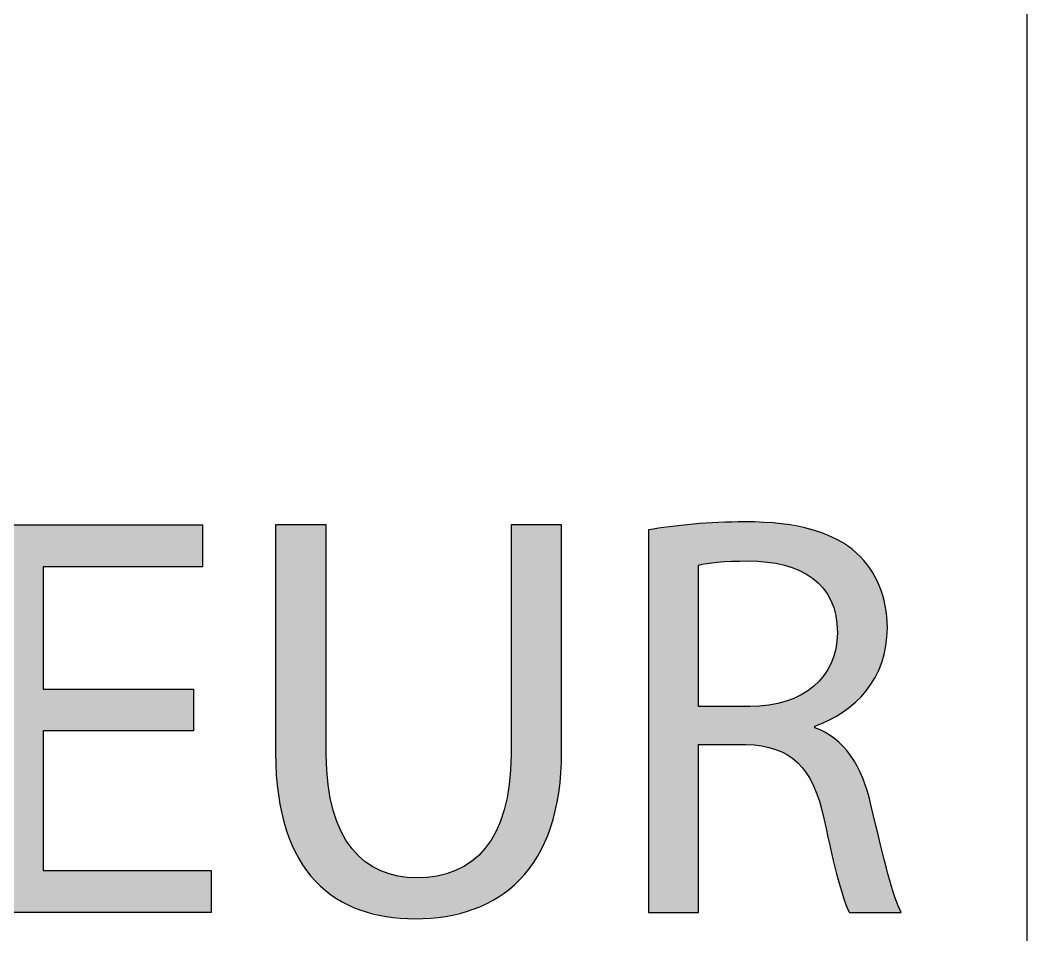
# Model space of a CAD drawing. Extents: x 0 to 360, y -268 to 0.
# Drawn here: x 157.75 to 163, y -190.52 to -185.75 of the extents above; entities that cross this region are included whole.
import ezdxf

# ---------------------------------------------------------------- set-up
doc = ezdxf.new("R2010")
doc.units = 0
doc.layers.add('LAYER_1', color=7, linetype='CONTINUOUS')

# ---------------------------------------------------------------- blocks, each defined once
blk = doc.blocks.new('*U130')
at = {"layer": 'LAYER_1', "color": 250, "extrusion": (0, 0, -1)}
for points in [[(-157.6104, -190.402), (-157.6104, -188.3811), (-157.8743, -190.402)], [(-157.8743, -190.402), (-157.6104, -188.3811), (-157.8743, -188.3811)], [(-158.657, -188.5999), (-158.657, -188.3811), (-158.7049, -188.5999)], [(-158.7049, -188.5999), (-158.657, -188.3811), (-158.7049, -188.3811)], [(-158.657, -190.402), (-158.657, -190.1829), (-158.7049, -190.402)], [(-158.7049, -190.402), (-158.657, -190.1829), (-158.7049, -190.1829)], [(-158.7049, -190.402), (-158.7049, -190.1829), (-158.75, -190.402)], [(-158.75, -190.402), (-158.7049, -190.1829), (-158.75, -190.1829)]]:
    blk.add_solid(points, dxfattribs=at)
at = {"layer": 'LAYER_1', "color": 250}
for points in [[(157.8743, -188.5999), (157.8743, -188.3811), (158.657, -188.5999)], [(158.657, -188.5999), (157.8743, -188.3811), (158.657, -188.3811)], [(157.8743, -189.4546), (157.8743, -189.2382), (158.657, -189.4546)], [(158.657, -189.4546), (157.8743, -189.2382), (158.657, -189.2382)], [(157.8743, -190.402), (157.8743, -190.1829), (158.657, -190.402)], [(158.657, -190.402), (157.8743, -190.1829), (158.657, -190.1829)]]:
    blk.add_solid(points, dxfattribs=at)
blk = doc.blocks.new('*U131')
at = {"layer": 'LAYER_1', "color": 250}
for points in [[(159.0856, -189.571), (159.0856, -188.3811), (159.0998, -189.789)], [(159.0998, -189.789), (159.0998, -188.3811), (159.1408, -189.9717)], [(159.1408, -189.9717), (159.1408, -188.3811), (159.1706, -190.0504)], [(159.1706, -190.0504), (159.1706, -188.3811), (159.2061, -190.1211)], [(159.2061, -190.1211), (159.2061, -188.3811), (159.2472, -190.1839)], [(159.2472, -190.1839), (159.2472, -188.3811), (159.2933, -190.239)], [(159.2933, -190.239), (159.2933, -188.3811), (159.3444, -190.2868)], [(159.3444, -190.2868), (159.3444, -188.3811), (159.3494, -190.2906)], [(159.3494, -190.2906), (159.3494, -189.5803), (159.3586, -190.2973)], [(160.312, -190.2732), (160.3042, -189.7152), (160.312, -189.5803)], [(160.3042, -190.2803), (160.303, -189.7353), (160.3042, -189.7152)], [(159.3586, -190.2973), (159.3586, -189.737), (159.3851, -190.3166)], [(160.303, -190.2811), (160.2769, -189.8678), (160.303, -189.7353)], [(159.3851, -190.3166), (159.3851, -189.8703), (159.3999, -190.3275)], [(160.2769, -190.2999), (160.2457, -189.9494), (160.2769, -189.8678)], [(159.3999, -190.3275), (159.3999, -189.9092), (159.4273, -190.341)], [(159.4273, -190.341), (159.4273, -189.981), (159.4838, -190.3688)], [(160.2347, -190.3277), (160.1774, -190.0676), (160.2347, -189.9784)], [(160.2457, -190.3223), (160.2347, -189.9784), (160.2457, -189.9494)], [(159.4838, -190.3688), (159.4838, -190.0698), (159.5235, -190.3883)], [(160.1774, -190.3556), (160.1156, -190.1271), (160.1774, -190.0676)], [(159.5235, -190.3883), (159.5235, -190.1088), (159.5528, -190.3958)], [(159.5528, -190.3958), (159.5528, -190.1376), (159.633, -190.4162)], [(160.1063, -190.388), (160.0223, -190.1843), (160.1063, -190.1361)], [(160.1156, -190.3857), (160.1063, -190.1361), (160.1156, -190.1271)], [(159.633, -190.4162), (159.633, -190.1851), (159.6615, -190.4234)], [(159.6615, -190.4234), (159.6615, -190.1939), (159.7227, -190.428)], [(159.97, -190.4227), (159.9267, -190.2128), (159.97, -190.1999)], [(160.0223, -190.4094), (159.97, -190.1999), (160.0223, -190.1843)], [(159.7227, -190.428), (159.7227, -190.213), (159.8114, -190.4347)], [(159.9267, -190.426), (159.8204, -190.2222), (159.9267, -190.2128)]]:
    blk.add_solid(points, dxfattribs=at)
at = {"layer": 'LAYER_1', "color": 250, "extrusion": (0, 0, -1)}
for points in [[(-159.0998, -189.789), (-159.0856, -188.3811), (-159.0998, -188.3811)], [(-159.1408, -189.9717), (-159.0998, -188.3811), (-159.1408, -188.3811)], [(-159.1706, -190.0504), (-159.1408, -188.3811), (-159.1706, -188.3811)], [(-159.2061, -190.1211), (-159.1706, -188.3811), (-159.2061, -188.3811)], [(-159.2472, -190.1839), (-159.2061, -188.3811), (-159.2472, -188.3811)], [(-159.2933, -190.239), (-159.2472, -188.3811), (-159.2933, -188.3811)], [(-159.3444, -190.2868), (-159.2933, -188.3811), (-159.3444, -188.3811)], [(-159.3494, -190.2906), (-159.3444, -188.3811), (-159.3494, -188.3811)], [(-160.312, -190.2732), (-160.312, -188.3811), (-160.3579, -190.2312)], [(-160.3579, -190.2312), (-160.312, -188.3811), (-160.3579, -188.3811)], [(-160.3579, -190.2312), (-160.3579, -188.3811), (-160.4064, -190.1748)], [(-160.4064, -190.1748), (-160.3579, -188.3811), (-160.4064, -188.3811)], [(-160.4064, -190.1748), (-160.4064, -188.3811), (-160.4495, -190.111)], [(-160.4495, -190.111), (-160.4064, -188.3811), (-160.4495, -188.3811)], [(-160.4495, -190.111), (-160.4495, -188.3811), (-160.4868, -190.0396)], [(-160.4868, -190.0396), (-160.4495, -188.3811), (-160.4868, -188.3811)], [(-160.4868, -190.0396), (-160.4868, -188.3811), (-160.518, -189.9603)], [(-160.518, -189.9603), (-160.4868, -188.3811), (-160.518, -188.3811)], [(-160.518, -189.9603), (-160.518, -188.3811), (-160.5429, -189.8731)], [(-160.5429, -189.8731), (-160.518, -188.3811), (-160.5429, -188.3811)], [(-160.5429, -189.8731), (-160.5429, -188.3811), (-160.561, -189.7778)], [(-160.561, -189.7778), (-160.5429, -188.3811), (-160.561, -188.3811)], [(-160.561, -189.7778), (-160.561, -188.3811), (-160.5759, -189.5621)], [(-160.5759, -189.5621), (-160.561, -188.3811), (-160.5759, -188.3811)], [(-159.3586, -190.2973), (-159.3494, -189.5803), (-159.3586, -189.737)], [(-160.3042, -190.2803), (-160.3042, -189.7152), (-160.312, -190.2732)], [(-159.3851, -190.3166), (-159.3586, -189.737), (-159.3851, -189.8703)], [(-160.303, -190.2811), (-160.303, -189.7353), (-160.3042, -190.2803)], [(-159.3999, -190.3275), (-159.3851, -189.8703), (-159.3999, -189.9092)], [(-160.2769, -190.2999), (-160.2769, -189.8678), (-160.303, -190.2811)], [(-159.4273, -190.341), (-159.3999, -189.9092), (-159.4273, -189.981)], [(-159.4838, -190.3688), (-159.4273, -189.981), (-159.4838, -190.0698)], [(-160.2347, -190.3277), (-160.2347, -189.9784), (-160.2457, -190.3223)], [(-160.2457, -190.3223), (-160.2457, -189.9494), (-160.2769, -190.2999)], [(-159.5235, -190.3883), (-159.4838, -190.0698), (-159.5235, -190.1088)], [(-160.1774, -190.3556), (-160.1774, -190.0676), (-160.2347, -190.3277)], [(-159.5528, -190.3958), (-159.5235, -190.1088), (-159.5528, -190.1376)], [(-159.633, -190.4162), (-159.5528, -190.1376), (-159.633, -190.1851)], [(-160.1063, -190.388), (-160.1063, -190.1361), (-160.1156, -190.3857)], [(-160.1156, -190.3857), (-160.1156, -190.1271), (-160.1774, -190.3556)], [(-159.6615, -190.4234), (-159.633, -190.1851), (-159.6615, -190.1939)], [(-159.7227, -190.428), (-159.6615, -190.1939), (-159.7227, -190.213)], [(-159.97, -190.4227), (-159.97, -190.1999), (-160.0223, -190.4094)], [(-160.0223, -190.4094), (-160.0223, -190.1843), (-160.1063, -190.388)], [(-159.8114, -190.4347), (-159.7227, -190.213), (-159.8114, -190.2213)], [(-159.8114, -190.4347), (-159.8114, -190.2213), (-159.8204, -190.434)], [(-159.8204, -190.434), (-159.8114, -190.2213), (-159.8204, -190.2222)], [(-159.8204, -190.434), (-159.8204, -190.2222), (-159.9267, -190.426)], [(-159.9267, -190.426), (-159.9267, -190.2128), (-159.97, -190.4227)]]:
    blk.add_solid(points, dxfattribs=at)
blk = doc.blocks.new('*U132')
at = {"layer": 'LAYER_1', "color": 250}
for points in [[(161.5295, -188.5702), (161.4604, -188.369), (161.5295, -188.3659)], [(161.5474, -188.5699), (161.5474, -188.3669), (161.5564, -188.5704)], [(161.5564, -188.5704), (161.5564, -188.3674), (161.6075, -188.5731)], [(161.2624, -190.402), (161.0289, -188.408), (161.2624, -188.3779)], [(161.2897, -190.402), (161.2624, -188.3779), (161.2897, -188.3767)], [(161.3312, -188.5825), (161.2897, -188.3767), (161.3312, -188.3748)], [(161.3882, -188.5759), (161.3312, -188.3748), (161.3882, -188.3723)], [(161.4604, -188.5715), (161.3882, -188.3723), (161.4604, -188.369)], [(161.6075, -188.5731), (161.6075, -188.3701), (161.6188, -188.5738)], [(161.6188, -188.5738), (161.6188, -188.3707), (161.6467, -188.5753)], [(161.6467, -188.5753), (161.6467, -188.3721), (161.6561, -188.5767)], [(161.6561, -188.5767), (161.6561, -188.3726), (161.691, -188.5818)], [(161.691, -188.5818), (161.691, -188.3745), (161.6929, -188.5821)], [(161.6929, -188.5821), (161.6929, -188.3746), (161.7021, -188.5841)], [(161.7021, -188.5841), (161.7021, -188.3751), (161.7213, -188.5883)], [(161.7213, -188.5883), (161.7213, -188.3761), (161.7367, -188.5917)], [(161.7367, -188.5917), (161.7367, -188.379), (161.7454, -188.5944)], [(161.7454, -188.5944), (161.7454, -188.3807), (161.7531, -188.5967)], [(161.7531, -188.5967), (161.7531, -188.3822), (161.7777, -188.6042)], [(161.7777, -188.6042), (161.7777, -188.3869), (161.7858, -188.6075)], [(161.7858, -188.6075), (161.7858, -188.3885), (161.8061, -188.6156)], [(161.8061, -188.6156), (161.8061, -188.3924), (161.816, -188.6196)], [(161.816, -188.6196), (161.816, -188.3943), (161.8233, -188.6234)], [(161.8233, -188.6234), (161.8233, -188.3957), (161.8507, -188.6377)], [(161.8507, -188.6377), (161.8507, -188.401), (161.8513, -188.638)], [(161.8513, -188.638), (161.8513, -188.4011), (161.8578, -188.6423)], [(161.8578, -188.6423), (161.8578, -188.4023), (161.8804, -188.6573)], [(161.8804, -188.6573), (161.8804, -188.4067), (161.8836, -188.6594)], [(161.8836, -188.6594), (161.8836, -188.4079), (161.8879, -188.663)], [(161.8879, -188.663), (161.8879, -188.4097), (161.8891, -188.664)], [(161.8891, -188.664), (161.8891, -188.4101), (161.8954, -188.6693)], [(161.8954, -188.6693), (161.8954, -188.4126), (161.9126, -188.6838)], [(161.9126, -188.6838), (161.9126, -188.4194), (161.9171, -188.6887)], [(161.9171, -188.6887), (161.9171, -188.4212), (161.9186, -188.6903)], [(161.9186, -188.6903), (161.9186, -188.4218), (161.9382, -188.7114)], [(161.9382, -188.7114), (161.9382, -188.4296), (161.9418, -188.7163)], [(161.9418, -188.7163), (161.9418, -188.431), (161.9436, -188.7189)], [(161.9436, -188.7189), (161.9436, -188.4317), (161.95, -188.7277)], [(161.95, -188.7277), (161.95, -188.4342), (161.9603, -188.7421)], [(161.9603, -188.7421), (161.9603, -188.4383), (161.9629, -188.7469)], [(161.9629, -188.7469), (161.9629, -188.4393), (161.9719, -188.7635)], [(161.9719, -188.7635), (161.9719, -188.4429), (161.9787, -188.776)], [(161.9787, -188.776), (161.9787, -188.4456), (161.9805, -188.7805)], [(161.9805, -188.7805), (161.9805, -188.4463), (161.9933, -188.8132)], [(161.9933, -188.8132), (161.9933, -188.4513), (161.9943, -188.8172)], [(161.9943, -188.8172), (161.9943, -188.4518), (161.9991, -188.8354)], [(161.9991, -188.8354), (161.9991, -188.4536), (162.0039, -188.8536)], [(162.0039, -188.8536), (162.0039, -188.4555), (162.0044, -188.857)], [(162.0044, -188.857), (162.0044, -188.4557), (162.0103, -188.8973)], [(162.0103, -188.8973), (162.0103, -188.4581), (162.0103, -188.8975)], [(162.0103, -188.8975), (162.0103, -188.4581), (162.0104, -188.9003)], [(162.0104, -188.9003), (162.0104, -188.4582), (162.0125, -188.9447)], [(162.0125, -189.3749), (162.0104, -188.9871), (162.0125, -188.9447)], [(162.0103, -189.3762), (162.0044, -189.0275), (162.0103, -188.9881)], [(162.0104, -189.3761), (162.0103, -188.9879), (162.0104, -188.9871)], [(162.0103, -189.3762), (162.0103, -188.9881), (162.0103, -188.9879)], [(161.9991, -189.3827), (161.9943, -189.0658), (161.9991, -189.0476)], [(162.0039, -189.38), (161.9991, -189.0476), (162.0039, -189.0294)], [(162.0044, -189.3797), (162.0039, -189.0294), (162.0044, -189.0275)], [(161.9805, -189.3936), (161.9787, -189.1055), (161.9805, -189.1021)], [(161.9933, -189.3861), (161.9805, -189.1021), (161.9933, -189.0686)], [(161.9943, -189.3855), (161.9933, -189.0686), (161.9943, -189.0658)], [(161.95, -189.4077), (161.9436, -189.1648), (161.95, -189.1554)], [(161.9603, -189.4034), (161.95, -189.1554), (161.9603, -189.1399)], [(161.9629, -189.4023), (161.9603, -189.1399), (161.9629, -189.136)], [(161.9719, -189.3986), (161.9629, -189.136), (161.9719, -189.1186)], [(161.9787, -189.3947), (161.9719, -189.1186), (161.9787, -189.1055)], [(161.9126, -189.4233), (161.8954, -189.2172), (161.9126, -189.201)], [(161.9171, -189.4214), (161.9126, -189.201), (161.9171, -189.1967)], [(161.9186, -189.4208), (161.9171, -189.1967), (161.9186, -189.1949)], [(161.9382, -189.4126), (161.9186, -189.1949), (161.9382, -189.1718)], [(161.9418, -189.4112), (161.9382, -189.1718), (161.9418, -189.1676)], [(161.9436, -189.4104), (161.9418, -189.1676), (161.9436, -189.1648)], [(161.8507, -189.6746), (161.8233, -189.2679), (161.8507, -189.2513)], [(161.8513, -189.6757), (161.8507, -189.2513), (161.8513, -189.2509)], [(161.8507, -189.6746), (161.8507, -189.2513), (161.8513, -189.6757)], [(161.8578, -189.6873), (161.8513, -189.2509), (161.8578, -189.247)], [(161.8513, -189.6757), (161.8513, -189.2509), (161.8578, -189.6873)], [(161.8804, -189.7278), (161.8578, -189.247), (161.8804, -189.2298)], [(161.8578, -189.6873), (161.8578, -189.247), (161.8804, -189.7278)], [(161.8836, -189.7335), (161.8804, -189.2298), (161.8836, -189.2274)], [(161.8804, -189.7278), (161.8804, -189.2298), (161.8836, -189.7335)], [(161.8879, -189.7413), (161.8836, -189.2274), (161.8879, -189.2241)], [(161.8836, -189.7335), (161.8836, -189.2274), (161.8879, -189.7413)], [(161.8891, -189.7444), (161.8879, -189.2241), (161.8891, -189.2232)], [(161.8879, -189.7413), (161.8879, -189.2241), (161.8891, -189.7444)], [(161.8954, -189.761), (161.8891, -189.2232), (161.8954, -189.2172)], [(161.8891, -189.7444), (161.8891, -189.2232), (161.8954, -189.761)], [(161.7021, -189.5573), (161.6929, -189.3146), (161.7021, -189.3129)], [(161.7213, -189.5662), (161.7021, -189.3129), (161.7213, -189.3076)], [(161.7021, -189.5573), (161.7021, -189.3129), (161.7213, -189.5662)], [(161.7367, -189.5733), (161.7213, -189.3076), (161.7367, -189.3034)], [(161.7213, -189.5662), (161.7213, -189.3076), (161.7367, -189.5733)], [(161.7454, -189.5774), (161.7367, -189.3034), (161.7454, -189.301)], [(161.7367, -189.5733), (161.7367, -189.3034), (161.7454, -189.5774)], [(161.7531, -189.581), (161.7454, -189.301), (161.7531, -189.2981)], [(161.7454, -189.5774), (161.7454, -189.301), (161.7531, -189.581)], [(161.7777, -189.5998), (161.7531, -189.2981), (161.7777, -189.289)], [(161.7531, -189.581), (161.7531, -189.2981), (161.7777, -189.5998)], [(161.7858, -189.606), (161.7777, -189.289), (161.7858, -189.286)], [(161.7777, -189.5998), (161.7777, -189.289), (161.7858, -189.606)], [(161.8061, -189.6215), (161.7858, -189.286), (161.8061, -189.2762)], [(161.7858, -189.606), (161.7858, -189.286), (161.8061, -189.6215)], [(161.816, -189.6333), (161.8061, -189.2762), (161.816, -189.2715)], [(161.8061, -189.6215), (161.8061, -189.2762), (161.816, -189.6333)], [(161.8233, -189.642), (161.816, -189.2715), (161.8233, -189.2679)], [(161.816, -189.6333), (161.816, -189.2715), (161.8233, -189.642)], [(161.8233, -189.642), (161.8233, -189.2679), (161.8507, -189.6746)], [(161.5357, -189.5262), (161.5357, -189.3285), (161.5474, -189.5274)], [(161.5474, -189.5274), (161.5474, -189.3285), (161.5564, -189.5282)], [(161.6075, -189.5332), (161.5564, -189.3285), (161.6075, -189.3267)], [(161.5564, -189.5282), (161.5564, -189.3285), (161.6075, -189.5332)], [(161.6188, -189.5343), (161.6075, -189.3267), (161.6188, -189.3255)], [(161.6075, -189.5332), (161.6075, -189.3267), (161.6188, -189.5343)], [(161.6467, -189.5412), (161.6188, -189.3255), (161.6467, -189.3225)], [(161.6188, -189.5343), (161.6188, -189.3255), (161.6467, -189.5412)], [(161.6561, -189.5435), (161.6467, -189.3225), (161.6561, -189.3215)], [(161.6467, -189.5412), (161.6467, -189.3225), (161.6561, -189.5435)], [(161.691, -189.5522), (161.6561, -189.3215), (161.691, -189.3149)], [(161.6561, -189.5435), (161.6561, -189.3215), (161.691, -189.5522)], [(161.6929, -189.5531), (161.691, -189.3149), (161.6929, -189.3146)], [(161.691, -189.5522), (161.691, -189.3149), (161.6929, -189.5531)], [(161.6929, -189.5531), (161.6929, -189.3146), (161.7021, -189.5573)], [(161.8954, -189.761), (161.8954, -189.4394), (161.9126, -189.8066)], [(161.9126, -189.8066), (161.9126, -189.4471), (161.9171, -189.8186)], [(161.9171, -189.8186), (161.9171, -189.4491), (161.9186, -189.8225)], [(161.9186, -189.8225), (161.9186, -189.4498), (161.9382, -189.8981)], [(161.9382, -189.8981), (161.9382, -189.4585), (161.9418, -189.9119)], [(161.9418, -189.9119), (161.9418, -189.4601), (161.9436, -189.919)], [(161.9436, -189.919), (161.9436, -189.4609), (161.95, -189.9461)], [(161.95, -189.9461), (161.95, -189.4638), (161.9603, -189.9901)], [(161.9603, -189.9901), (161.9603, -189.4706), (161.9629, -190.0013)], [(161.9629, -190.0013), (161.9629, -189.4723), (161.9719, -190.0398)], [(161.9719, -190.0398), (161.9719, -189.4783), (161.9787, -190.0686)], [(161.9787, -190.0686), (161.9787, -189.4828), (161.9805, -190.0762)], [(161.9805, -190.0762), (161.9805, -189.484), (161.9933, -190.1307)], [(161.9933, -190.1307), (161.9933, -189.4924), (161.9943, -190.1352)], [(161.9943, -190.1352), (161.9943, -189.4931), (161.9991, -190.1555)], [(161.9991, -190.1555), (161.9991, -189.4963), (162.0039, -190.1759)], [(162.0039, -190.1759), (162.0039, -189.5007), (162.0044, -190.178)], [(162.0044, -190.178), (162.0044, -189.5011), (162.0103, -190.2033)], [(162.0103, -190.2033), (162.0103, -189.5066), (162.0103, -190.2034)], [(162.0103, -190.2034), (162.0103, -189.5066), (162.0104, -190.204)], [(162.0104, -190.204), (162.0104, -189.5068), (162.0125, -190.2127)], [(162.0125, -190.2127), (162.0125, -189.5086), (162.0172, -190.2326)], [(162.0172, -190.2326), (162.0172, -189.5129), (162.0429, -190.3189)], [(162.0429, -190.3189), (162.0429, -189.5367), (162.043, -190.3192)], [(162.043, -190.3192), (162.043, -189.5368), (162.0482, -190.3367)], [(162.0482, -190.3367), (162.0482, -189.5433), (162.0752, -190.402)]]:
    blk.add_solid(points, dxfattribs=at)
at = {"layer": 'LAYER_1', "color": 250, "extrusion": (0, 0, -1)}
for points in [[(-161.5295, -188.5702), (-161.5295, -188.3659), (-161.5357, -188.5701)], [(-161.5357, -188.5701), (-161.5295, -188.3659), (-161.5357, -188.3663)], [(-161.5357, -188.5701), (-161.5357, -188.3663), (-161.5474, -188.5699)], [(-161.5474, -188.5699), (-161.5357, -188.3663), (-161.5474, -188.3669)], [(-161.5564, -188.5704), (-161.5474, -188.3669), (-161.5564, -188.3674)], [(-161.6075, -188.5731), (-161.5564, -188.3674), (-161.6075, -188.3701)], [(-161.0289, -190.402), (-161.0289, -188.408), (-161.2624, -190.402)], [(-161.2624, -190.402), (-161.2624, -188.3779), (-161.2897, -190.402)], [(-161.2897, -188.5909), (-161.2897, -188.3767), (-161.3312, -188.5825)], [(-161.3312, -188.5825), (-161.3312, -188.3748), (-161.3882, -188.5759)], [(-161.3882, -188.5759), (-161.3882, -188.3723), (-161.4604, -188.5715)], [(-161.4604, -188.5715), (-161.4604, -188.369), (-161.5295, -188.5702)], [(-161.6188, -188.5738), (-161.6075, -188.3701), (-161.6188, -188.3707)], [(-161.6467, -188.5753), (-161.6188, -188.3707), (-161.6467, -188.3721)], [(-161.6561, -188.5767), (-161.6467, -188.3721), (-161.6561, -188.3726)], [(-161.691, -188.5818), (-161.6561, -188.3726), (-161.691, -188.3745)], [(-161.6929, -188.5821), (-161.691, -188.3745), (-161.6929, -188.3746)], [(-161.7021, -188.5841), (-161.6929, -188.3746), (-161.7021, -188.3751)], [(-161.7213, -188.5883), (-161.7021, -188.3751), (-161.7213, -188.3761)], [(-161.7367, -188.5917), (-161.7213, -188.3761), (-161.7367, -188.379)], [(-161.7454, -188.5944), (-161.7367, -188.379), (-161.7454, -188.3807)], [(-161.7531, -188.5967), (-161.7454, -188.3807), (-161.7531, -188.3822)], [(-161.7777, -188.6042), (-161.7531, -188.3822), (-161.7777, -188.3869)], [(-161.7858, -188.6075), (-161.7777, -188.3869), (-161.7858, -188.3885)], [(-161.8061, -188.6156), (-161.7858, -188.3885), (-161.8061, -188.3924)], [(-161.816, -188.6196), (-161.8061, -188.3924), (-161.816, -188.3943)], [(-161.8233, -188.6234), (-161.816, -188.3943), (-161.8233, -188.3957)], [(-161.8507, -188.6377), (-161.8233, -188.3957), (-161.8507, -188.401)], [(-161.8513, -188.638), (-161.8507, -188.401), (-161.8513, -188.4011)], [(-161.8578, -188.6423), (-161.8513, -188.4011), (-161.8578, -188.4023)], [(-161.8804, -188.6573), (-161.8578, -188.4023), (-161.8804, -188.4067)], [(-161.8836, -188.6594), (-161.8804, -188.4067), (-161.8836, -188.4079)], [(-161.8879, -188.663), (-161.8836, -188.4079), (-161.8879, -188.4097)], [(-161.8891, -188.664), (-161.8879, -188.4097), (-161.8891, -188.4101)], [(-161.8954, -188.6693), (-161.8891, -188.4101), (-161.8954, -188.4126)], [(-161.9126, -188.6838), (-161.8954, -188.4126), (-161.9126, -188.4194)], [(-161.9171, -188.6887), (-161.9126, -188.4194), (-161.9171, -188.4212)], [(-161.9186, -188.6903), (-161.9171, -188.4212), (-161.9186, -188.4218)], [(-161.9382, -188.7114), (-161.9186, -188.4218), (-161.9382, -188.4296)], [(-161.9418, -188.7163), (-161.9382, -188.4296), (-161.9418, -188.431)], [(-161.9436, -188.7189), (-161.9418, -188.431), (-161.9436, -188.4317)], [(-161.95, -188.7277), (-161.9436, -188.4317), (-161.95, -188.4342)], [(-161.9603, -188.7421), (-161.95, -188.4342), (-161.9603, -188.4383)], [(-161.9629, -188.7469), (-161.9603, -188.4383), (-161.9629, -188.4393)], [(-161.9719, -188.7635), (-161.9629, -188.4393), (-161.9719, -188.4429)], [(-161.9787, -188.776), (-161.9719, -188.4429), (-161.9787, -188.4456)], [(-161.9805, -188.7805), (-161.9787, -188.4456), (-161.9805, -188.4463)], [(-161.9933, -188.8132), (-161.9805, -188.4463), (-161.9933, -188.4513)], [(-161.9943, -188.8172), (-161.9933, -188.4513), (-161.9943, -188.4518)], [(-161.9991, -188.8354), (-161.9943, -188.4518), (-161.9991, -188.4536)], [(-162.0039, -188.8536), (-161.9991, -188.4536), (-162.0039, -188.4555)], [(-162.0044, -188.857), (-162.0039, -188.4555), (-162.0044, -188.4557)], [(-162.0103, -188.8973), (-162.0044, -188.4557), (-162.0103, -188.4581)], [(-162.0103, -188.8975), (-162.0103, -188.4581), (-162.0103, -188.4581)], [(-162.0104, -188.9003), (-162.0103, -188.4581), (-162.0104, -188.4582)], [(-162.0125, -188.9447), (-162.0104, -188.4582), (-162.0125, -188.4596)], [(-162.0125, -189.3749), (-162.0125, -188.4596), (-162.0172, -189.3722)], [(-162.0172, -189.3722), (-162.0125, -188.4596), (-162.0172, -188.4629)], [(-162.0172, -189.3722), (-162.0172, -188.4629), (-162.0429, -189.3572)], [(-162.0429, -189.3572), (-162.0172, -188.4629), (-162.0429, -188.4808)], [(-162.0429, -189.3572), (-162.0429, -188.4808), (-162.043, -189.3571)], [(-162.043, -189.3571), (-162.0429, -188.4808), (-162.043, -188.4809)], [(-162.043, -189.3571), (-162.043, -188.4809), (-162.0482, -189.353)], [(-162.0482, -189.353), (-162.043, -188.4809), (-162.0482, -188.4845)], [(-162.0482, -189.353), (-162.0482, -188.4845), (-162.0752, -189.3316)], [(-162.0752, -189.3316), (-162.0482, -188.4845), (-162.0752, -188.5033)], [(-162.0752, -189.3316), (-162.0752, -188.5033), (-162.0817, -189.3264)], [(-162.0817, -189.3264), (-162.0752, -188.5033), (-162.0817, -188.5078)], [(-162.0817, -189.3264), (-162.0817, -188.5078), (-162.1072, -189.3062)], [(-162.1072, -189.3062), (-162.0817, -188.5078), (-162.1072, -188.5255)], [(-162.1072, -189.3062), (-162.1072, -188.5255), (-162.1145, -189.2984)], [(-162.1145, -189.2984), (-162.1072, -188.5255), (-162.1145, -188.5306)], [(-162.1145, -189.2984), (-162.1145, -188.5306), (-162.1446, -189.2659)], [(-162.1446, -189.2659), (-162.1145, -188.5306), (-162.1446, -188.5652)], [(-162.1446, -189.2659), (-162.1446, -188.5652), (-162.163, -189.2461)], [(-162.163, -189.2461), (-162.1446, -188.5652), (-162.163, -188.5863)], [(-162.163, -189.2461), (-162.163, -188.5863), (-162.1808, -189.2193)], [(-162.1808, -189.2193), (-162.163, -188.5863), (-162.1808, -188.6068)], [(-162.1808, -189.2193), (-162.1808, -188.6068), (-162.1892, -189.2066)], [(-162.1892, -189.2066), (-162.1808, -188.6068), (-162.1892, -188.6223)], [(-162.1892, -189.2066), (-162.1892, -188.6223), (-162.2089, -189.177)], [(-162.2089, -189.177), (-162.1892, -188.6223), (-162.2089, -188.6584)], [(-162.2089, -189.177), (-162.2089, -188.6584), (-162.2307, -189.128)], [(-162.2307, -189.128), (-162.2089, -188.6584), (-162.2307, -188.6984)], [(-162.2307, -189.128), (-162.2307, -188.6984), (-162.2435, -189.0991)], [(-162.2435, -189.0991), (-162.2307, -188.6984), (-162.2435, -188.7412)], [(-162.2435, -189.0991), (-162.2435, -188.7412), (-162.262, -189.0257)], [(-162.262, -189.0257), (-162.2435, -188.7412), (-162.262, -188.8029)], [(-162.262, -189.0257), (-162.262, -188.8029), (-162.2653, -189.0127)], [(-162.2653, -189.0127), (-162.262, -188.8029), (-162.2653, -188.8377)], [(-162.2653, -189.0127), (-162.2653, -188.8377), (-162.273, -188.9178)], [(-162.0103, -189.3762), (-162.0103, -188.9879), (-162.0104, -189.3761)], [(-162.0103, -189.3762), (-162.0103, -188.9881), (-162.0103, -189.3762)], [(-162.0104, -189.3761), (-162.0104, -188.9871), (-162.0125, -189.3749)], [(-161.9991, -189.3827), (-161.9991, -189.0476), (-162.0039, -189.38)], [(-162.0039, -189.38), (-162.0039, -189.0294), (-162.0044, -189.3797)], [(-162.0044, -189.3797), (-162.0044, -189.0275), (-162.0103, -189.3762)], [(-161.9805, -189.3936), (-161.9805, -189.1021), (-161.9933, -189.3861)], [(-161.9933, -189.3861), (-161.9933, -189.0686), (-161.9943, -189.3855)], [(-161.9943, -189.3855), (-161.9943, -189.0658), (-161.9991, -189.3827)], [(-161.95, -189.4077), (-161.95, -189.1554), (-161.9603, -189.4034)], [(-161.9603, -189.4034), (-161.9603, -189.1399), (-161.9629, -189.4023)], [(-161.9629, -189.4023), (-161.9629, -189.136), (-161.9719, -189.3986)], [(-161.9719, -189.3986), (-161.9719, -189.1186), (-161.9787, -189.3947)], [(-161.9787, -189.3947), (-161.9787, -189.1055), (-161.9805, -189.3936)], [(-161.9126, -189.4233), (-161.9126, -189.201), (-161.9171, -189.4214)], [(-161.9171, -189.4214), (-161.9171, -189.1967), (-161.9186, -189.4208)], [(-161.9186, -189.4208), (-161.9186, -189.1949), (-161.9382, -189.4126)], [(-161.9382, -189.4126), (-161.9382, -189.1718), (-161.9418, -189.4112)], [(-161.9418, -189.4112), (-161.9418, -189.1676), (-161.9436, -189.4104)], [(-161.9436, -189.4104), (-161.9436, -189.1648), (-161.95, -189.4077)], [(-161.8954, -189.4305), (-161.8954, -189.2172), (-161.9126, -189.4233)], [(-161.2897, -189.5262), (-161.2897, -189.3285), (-161.3312, -189.5262)], [(-161.3312, -189.5262), (-161.2897, -189.3285), (-161.3312, -189.3285)], [(-161.3312, -189.5262), (-161.3312, -189.3285), (-161.3882, -189.5262)], [(-161.3882, -189.5262), (-161.3312, -189.3285), (-161.3882, -189.3285)], [(-161.3882, -189.5262), (-161.3882, -189.3285), (-161.4604, -189.5262)], [(-161.4604, -189.5262), (-161.3882, -189.3285), (-161.4604, -189.3285)], [(-161.4604, -189.5262), (-161.4604, -189.3285), (-161.5295, -189.5262)], [(-161.5295, -189.5262), (-161.4604, -189.3285), (-161.5295, -189.3285)], [(-161.5295, -189.5262), (-161.5295, -189.3285), (-161.5357, -189.5262)], [(-161.5357, -189.5262), (-161.5295, -189.3285), (-161.5357, -189.3285)], [(-161.5474, -189.5274), (-161.5357, -189.3285), (-161.5474, -189.3285)], [(-161.5564, -189.5282), (-161.5474, -189.3285), (-161.5564, -189.3285)], [(-161.9126, -189.8066), (-161.8954, -189.4394), (-161.9126, -189.4471)], [(-161.9171, -189.8186), (-161.9126, -189.4471), (-161.9171, -189.4491)], [(-161.9186, -189.8225), (-161.9171, -189.4491), (-161.9186, -189.4498)], [(-161.9382, -189.8981), (-161.9186, -189.4498), (-161.9382, -189.4585)], [(-161.9418, -189.9119), (-161.9382, -189.4585), (-161.9418, -189.4601)], [(-161.9436, -189.919), (-161.9418, -189.4601), (-161.9436, -189.4609)], [(-161.95, -189.9461), (-161.9436, -189.4609), (-161.95, -189.4638)], [(-161.9603, -189.9901), (-161.95, -189.4638), (-161.9603, -189.4706)], [(-161.9629, -190.0013), (-161.9603, -189.4706), (-161.9629, -189.4723)], [(-161.9719, -190.0398), (-161.9629, -189.4723), (-161.9719, -189.4783)], [(-161.9787, -190.0686), (-161.9719, -189.4783), (-161.9787, -189.4828)], [(-161.9805, -190.0762), (-161.9787, -189.4828), (-161.9805, -189.484)], [(-161.9933, -190.1307), (-161.9805, -189.484), (-161.9933, -189.4924)], [(-161.9943, -190.1352), (-161.9933, -189.4924), (-161.9943, -189.4931)], [(-161.9991, -190.1555), (-161.9943, -189.4931), (-161.9991, -189.4963)], [(-162.0039, -190.1759), (-161.9991, -189.4963), (-162.0039, -189.5007)], [(-162.0044, -190.178), (-162.0039, -189.5007), (-162.0044, -189.5011)], [(-162.0103, -190.2033), (-162.0044, -189.5011), (-162.0103, -189.5066)], [(-162.0103, -190.2034), (-162.0103, -189.5066), (-162.0103, -189.5066)], [(-162.0104, -190.204), (-162.0103, -189.5066), (-162.0104, -189.5068)], [(-162.0125, -190.2127), (-162.0104, -189.5068), (-162.0125, -189.5086)], [(-162.0172, -190.2326), (-162.0125, -189.5086), (-162.0172, -189.5129)], [(-162.0429, -190.3189), (-162.0172, -189.5129), (-162.0429, -189.5367)], [(-162.043, -190.3192), (-162.0429, -189.5367), (-162.043, -189.5368)], [(-162.0482, -190.3367), (-162.043, -189.5368), (-162.0482, -189.5433)], [(-162.0752, -190.402), (-162.0482, -189.5433), (-162.0752, -189.5767)], [(-162.0752, -190.402), (-162.0752, -189.5767), (-162.0817, -190.402)], [(-162.0817, -190.402), (-162.0752, -189.5767), (-162.0817, -189.5847)], [(-162.0817, -190.402), (-162.0817, -189.5847), (-162.1072, -190.402)], [(-162.1072, -190.402), (-162.0817, -189.5847), (-162.1072, -189.6324)], [(-162.1072, -190.402), (-162.1072, -189.6324), (-162.1145, -190.402)], [(-162.1145, -190.402), (-162.1072, -189.6324), (-162.1145, -189.6461)], [(-162.1145, -190.402), (-162.1145, -189.6461), (-162.1446, -190.402)], [(-162.1446, -190.402), (-162.1145, -189.6461), (-162.1446, -189.7025)], [(-162.1446, -190.402), (-162.1446, -189.7025), (-162.163, -190.402)], [(-162.163, -190.402), (-162.1446, -189.7025), (-162.163, -189.762)], [(-162.163, -190.402), (-162.163, -189.762), (-162.1808, -190.402)], [(-162.1808, -190.402), (-162.163, -189.762), (-162.1808, -189.82)], [(-162.1808, -190.402), (-162.1808, -189.82), (-162.1892, -190.402)], [(-162.1892, -190.402), (-162.1808, -189.82), (-162.1892, -189.8473)], [(-162.1892, -190.402), (-162.1892, -189.8473), (-162.2089, -190.402)], [(-162.2089, -190.402), (-162.1892, -189.8473), (-162.2089, -189.9273)], [(-162.2089, -190.402), (-162.2089, -189.9273), (-162.2307, -190.402)], [(-162.2307, -190.402), (-162.2089, -189.9273), (-162.2307, -190.0158)], [(-162.2307, -190.402), (-162.2307, -190.0158), (-162.2435, -190.402)], [(-162.2435, -190.402), (-162.2307, -190.0158), (-162.2435, -190.0681)], [(-162.2435, -190.402), (-162.2435, -190.0681), (-162.262, -190.402)], [(-162.262, -190.402), (-162.2435, -190.0681), (-162.262, -190.1435)], [(-162.262, -190.402), (-162.262, -190.1435), (-162.2653, -190.402)], [(-162.2653, -190.402), (-162.262, -190.1435), (-162.2653, -190.1569)], [(-162.2653, -190.402), (-162.2653, -190.1569), (-162.273, -190.402)], [(-162.273, -190.402), (-162.2653, -190.1569), (-162.273, -190.1879)], [(-162.273, -190.402), (-162.273, -190.1879), (-162.2762, -190.402)], [(-162.2762, -190.402), (-162.273, -190.1879), (-162.2762, -190.201)], [(-162.2762, -190.402), (-162.2762, -190.201), (-162.3124, -190.402)], [(-162.3124, -190.402), (-162.2762, -190.201), (-162.3124, -190.322)], [(-162.3124, -190.402), (-162.3124, -190.322), (-162.3453, -190.402)]]:
    blk.add_solid(points, dxfattribs=at)
blk = doc.blocks.new('BLOCK_21')
at = {"layer": 'LAYER_1'}
blk.add_lwpolyline([(158.657, -189.4546), (157.8743, -189.4546), (157.8743, -190.1829), (158.75, -190.1829), (158.75, -190.402), (157.6104, -190.402), (157.6104, -188.3811), (158.7049, -188.3811), (158.7049, -188.5999), (157.8743, -188.5999), (157.8743, -189.2382), (158.657, -189.2382), (158.657, -189.4546)], dxfattribs=at)
for points, knots in [([(161.0289, -188.408), (161.1609, -188.3839), (161.3528, -188.3659), (161.5295, -188.3659), (161.8086, -188.3659), (161.9911, -188.4197), (162.1145, -188.5306), (162.213, -188.6209), (162.273, -188.7587), (162.273, -188.9178), (162.273, -189.1817), (162.1055, -189.3585), (161.8954, -189.4305), (161.8954, -189.4305), (161.8954, -189.4394), (161.8954, -189.4394), (162.0483, -189.4932), (162.1414, -189.6372), (162.1892, -189.8473), (162.255, -190.1291), (162.3033, -190.3238), (162.3453, -190.402), (162.3453, -190.402), (162.0752, -190.402), (162.0752, -190.402), (162.0421, -190.342), (161.9973, -190.1712), (161.9436, -189.919), (161.8837, -189.6403), (161.7727, -189.5352), (161.5357, -189.5262), (161.5357, -189.5262), (161.2897, -189.5262), (161.2897, -189.5262), (161.2897, -189.5262), (161.2897, -190.402), (161.2897, -190.402), (161.2897, -190.402), (161.0289, -190.402), (161.0289, -190.402), (161.0289, -190.402), (161.0289, -188.408), (161.0289, -188.408)], [0, 0, 0, 0, 1, 1, 1, 2, 2, 2, 3, 3, 3, 4, 4, 4, 5, 5, 5, 6, 6, 6, 7, 7, 7, 8, 8, 8, 9, 9, 9, 10, 10, 10, 11, 11, 11, 12, 12, 12, 13, 13, 13, 14, 14, 14, 14]), ([(159.3494, -188.3811), (159.3494, -188.3811), (159.3494, -189.5803), (159.3494, -189.5803), (159.3494, -190.0299), (159.5506, -190.2222), (159.8204, -190.2222), (160.117, -190.2222), (160.312, -190.0241), (160.312, -189.5803), (160.312, -189.5803), (160.312, -188.3811), (160.312, -188.3811), (160.312, -188.3811), (160.5759, -188.3811), (160.5759, -188.3811), (160.5759, -188.3811), (160.5759, -189.5621), (160.5759, -189.5621), (160.5759, -190.1829), (160.2493, -190.4347), (159.8114, -190.4347), (159.3977, -190.4347), (159.0856, -190.2008), (159.0856, -189.571), (159.0856, -189.571), (159.0856, -188.3811), (159.0856, -188.3811), (159.0856, -188.3811), (159.3494, -188.3811), (159.3494, -188.3811)], [0, 0, 0, 0, 1, 1, 1, 2, 2, 2, 3, 3, 3, 4, 4, 4, 5, 5, 5, 6, 6, 6, 7, 7, 7, 8, 8, 8, 9, 9, 9, 10, 10, 10, 10]), ([(161.2897, -189.3285), (161.2897, -189.3285), (161.5564, -189.3285), (161.5564, -189.3285), (161.8354, -189.3285), (162.0125, -189.1755), (162.0125, -188.9447), (162.0125, -188.6836), (161.8237, -188.5699), (161.5474, -188.5699), (161.4217, -188.5699), (161.3345, -188.5788), (161.2897, -188.5909), (161.2897, -188.5909), (161.2897, -189.3285), (161.2897, -189.3285)], [0, 0, 0, 0, 1, 1, 1, 2, 2, 2, 3, 3, 3, 4, 4, 4, 5, 5, 5, 5])]:
    blk.add_open_spline(points, degree=3, knots=knots, dxfattribs=at)
at = {"layer": 'LAYER_1', "color": 250}
for name in ['*U132', '*U130', '*U131']:
    blk.add_blockref(name, (0, 0), dxfattribs=at)
blk = doc.blocks.new('BLOCK_20')
at = {"layer": 'LAYER_1', "color": 250}
blk.add_lwpolyline([(162.9999, -196.0003), (146.9102, -196.0003), (146.9102, -140.0002), (162.9999, -140.0002), (162.9999, -196.0003)], dxfattribs=at)
at = {"layer": 'LAYER_1'}
blk.add_blockref('BLOCK_21', (0, 0), dxfattribs=at)
blk = doc.blocks.new('BLOCK_17')
at = {"layer": 'LAYER_1'}
blk.add_blockref('BLOCK_20', (0, 0), dxfattribs=at)

msp = doc.modelspace()

# ---------------------------------------------------------------- block references
at = {"layer": 'LAYER_1'}
msp.add_blockref('BLOCK_17', (0, 0), dxfattribs=at)

doc.saveas('drawing.dxf')
